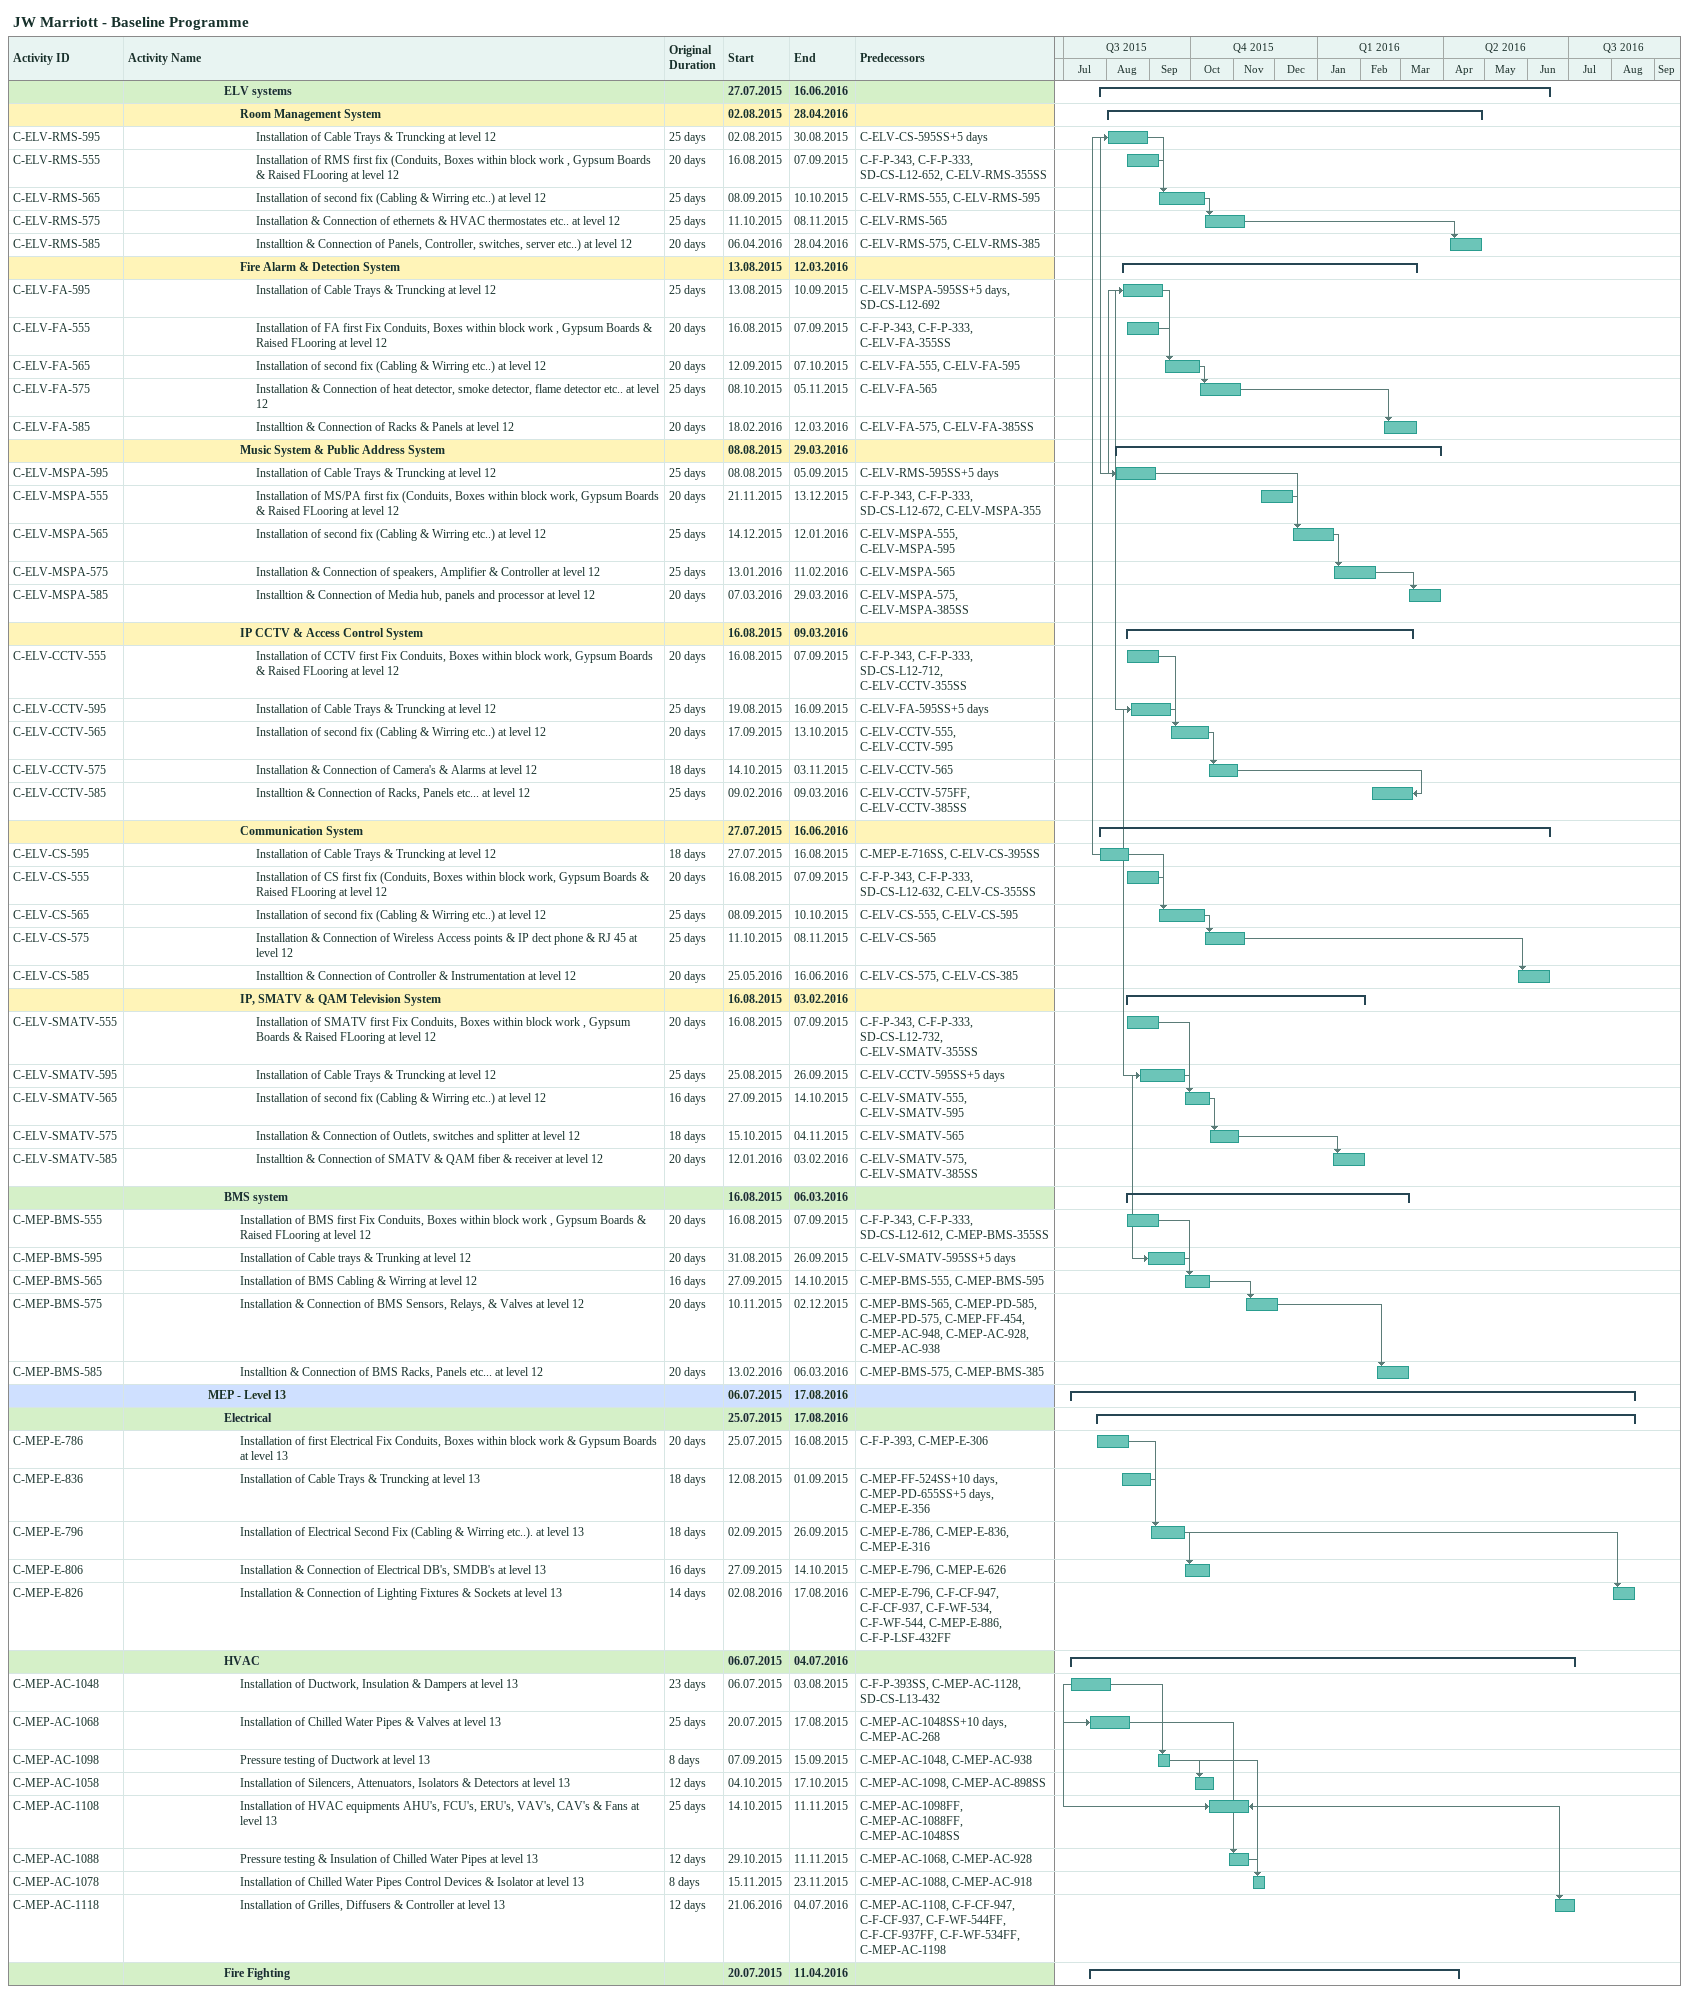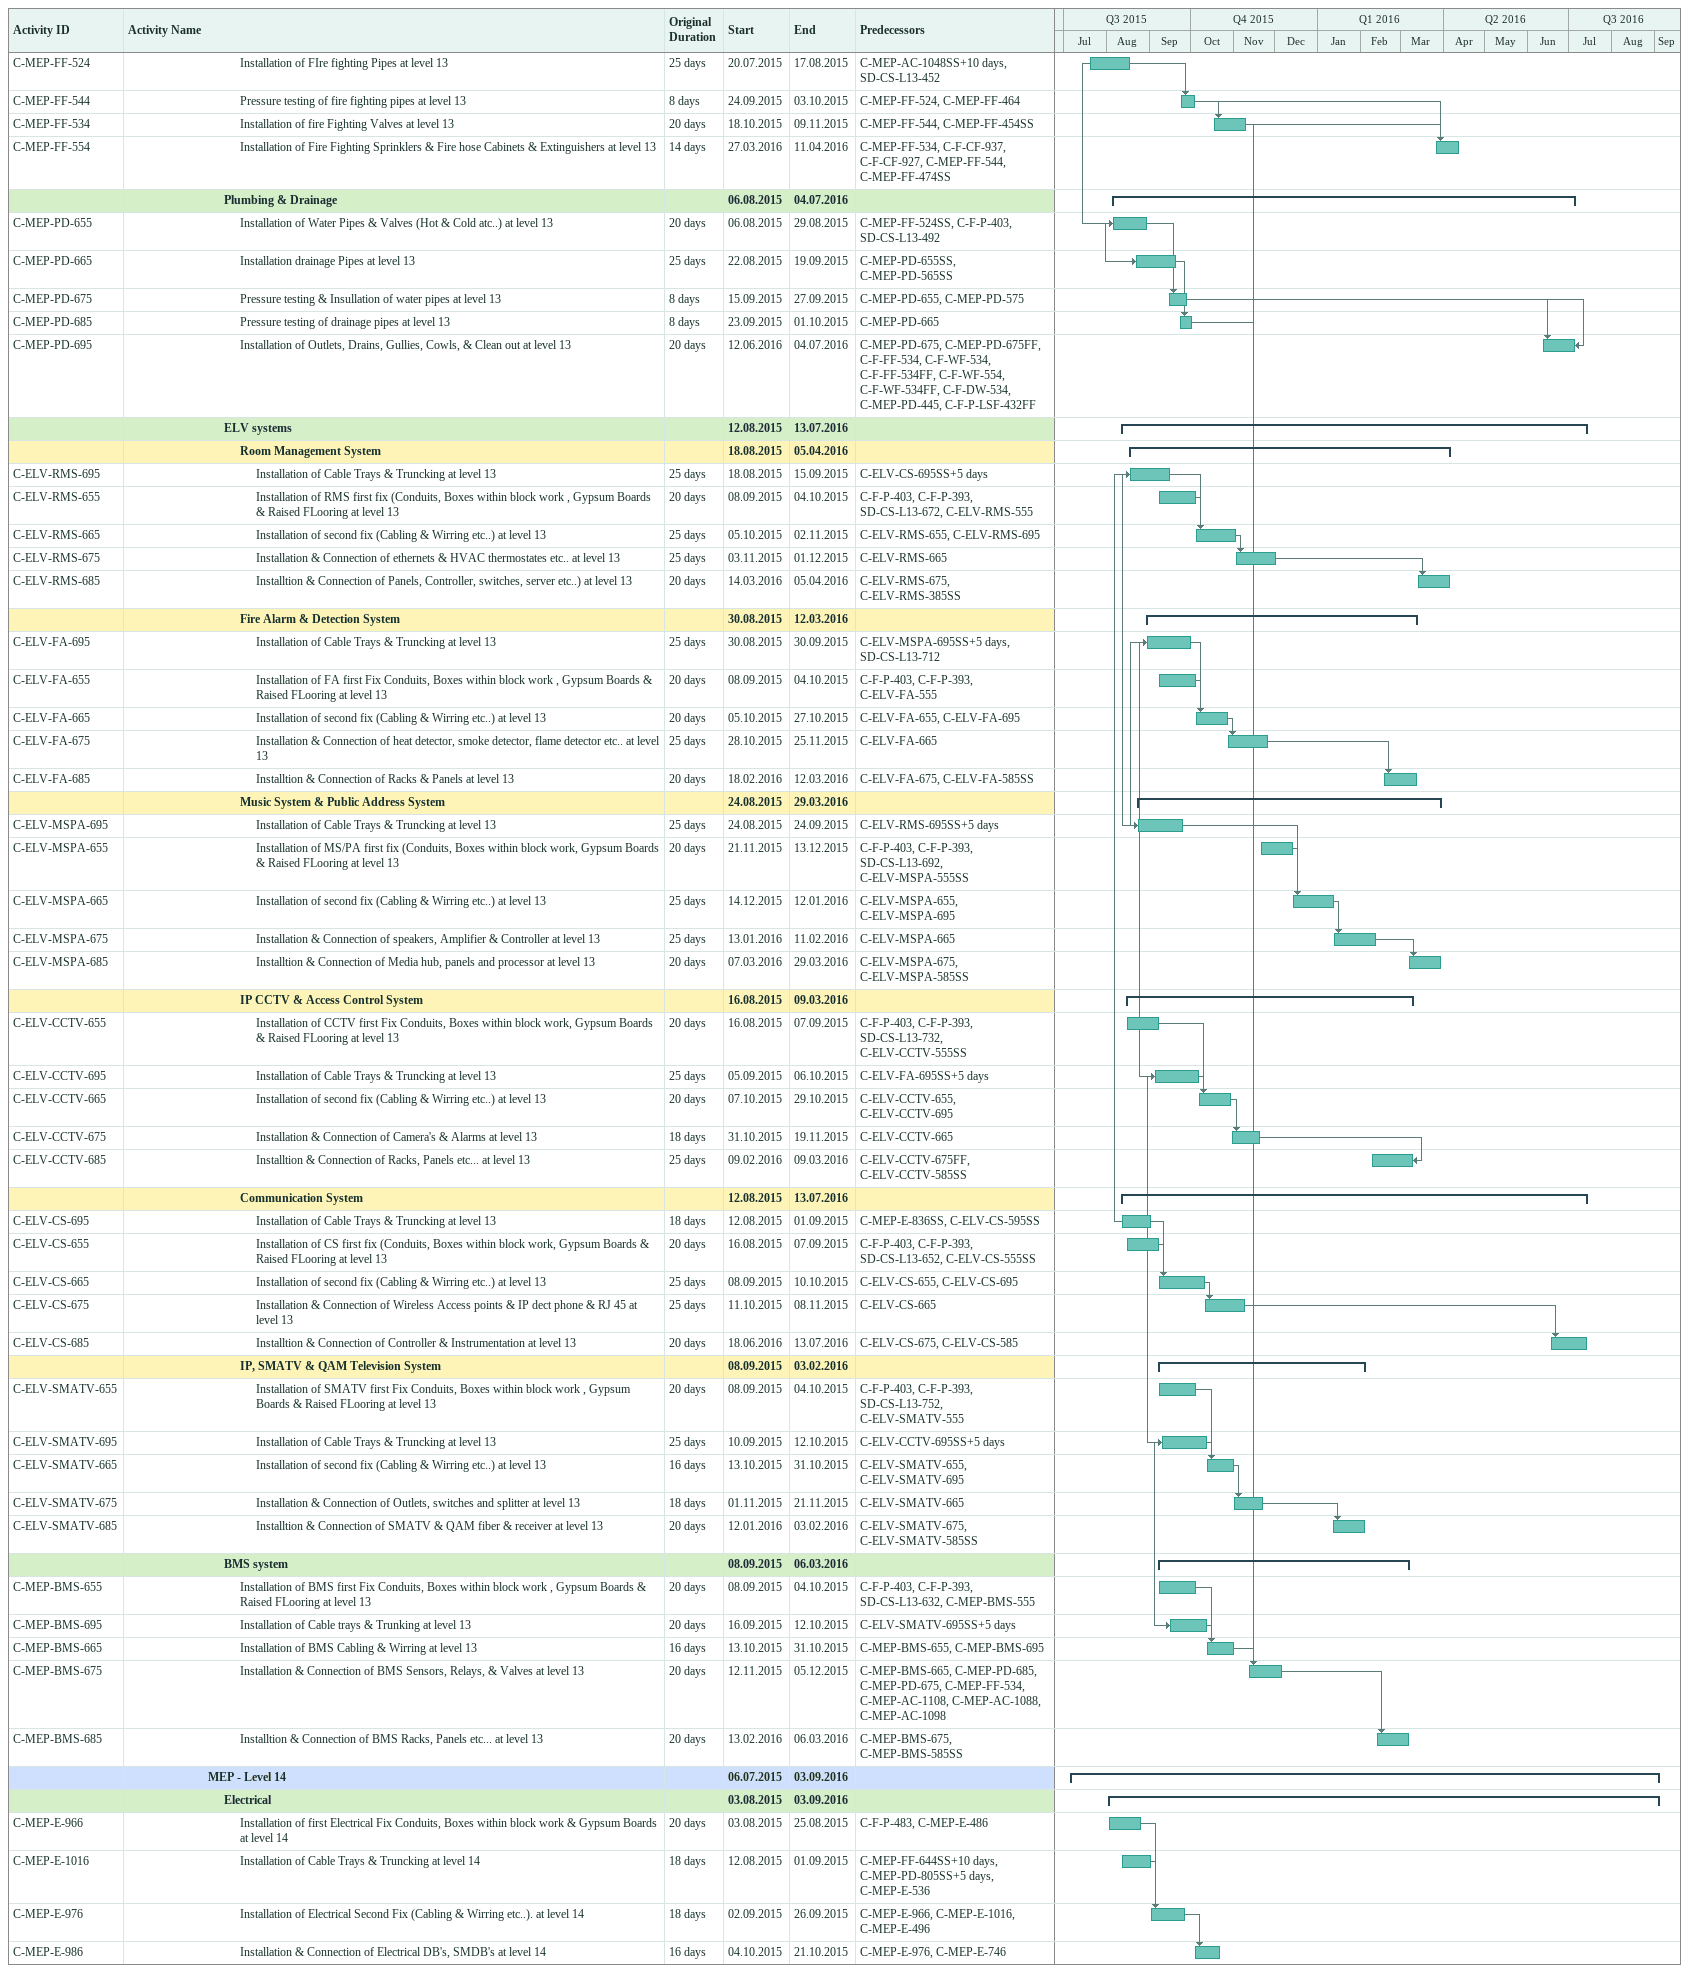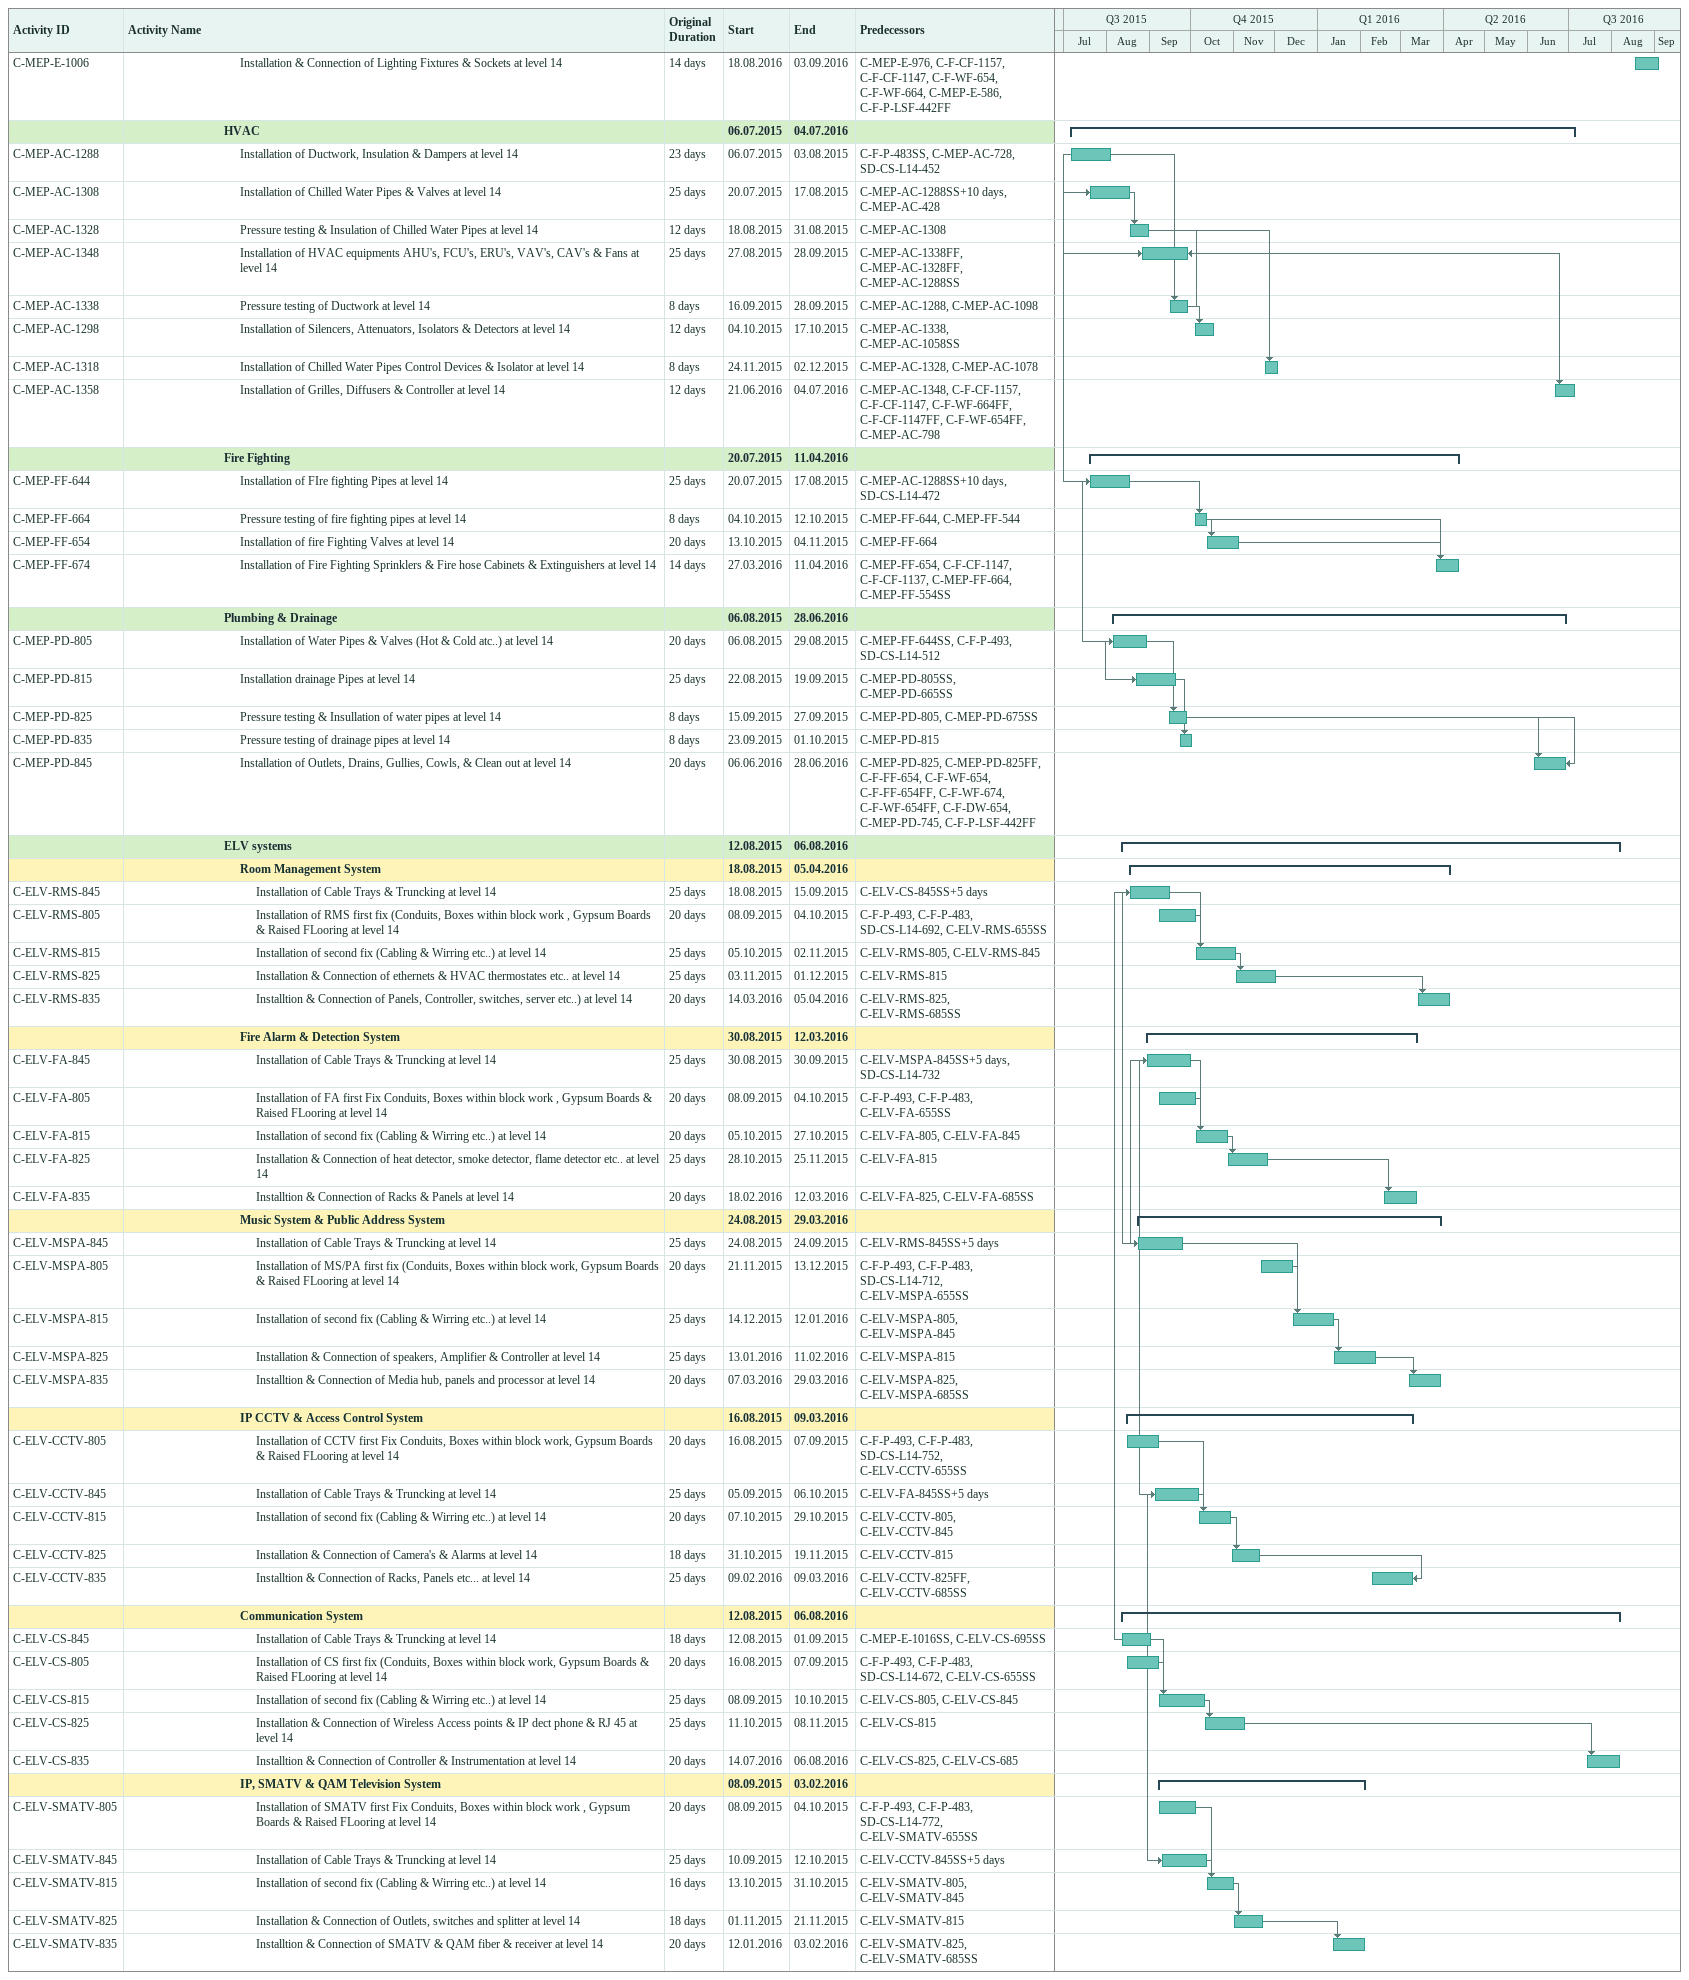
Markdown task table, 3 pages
JW Marriott - Baseline Programme

| ID | Level | Task | Original duration | Start | Finish | Predecessors |
|---|---|---|---|---|---|---|
|  | 7 | **ELV systems** |  | 2015-07-27 | 2016-06-16 |  |
|  | 8 | **Room Management System** |  | 2015-08-02 | 2016-04-28 |  |
| C-ELV-RMS-595 | 9 | Installation of Cable Trays & Truncking at level 12 | 25d | 2015-08-02 | 2015-08-30 | C-ELV-CS-595SS+5d |
| C-ELV-RMS-555 | 9 | Installation of RMS first fix (Conduits, Boxes within block work , Gypsum Boards & Raised FLooring at level 12 | 20d | 2015-08-16 | 2015-09-07 | C-F-P-343, C-F-P-333, SD-CS-L12-652, C-ELV-RMS-355SS |
| C-ELV-RMS-565 | 9 | Installation of second fix (Cabling & Wirring etc..) at level 12 | 25d | 2015-09-08 | 2015-10-10 | C-ELV-RMS-555, C-ELV-RMS-595 |
| C-ELV-RMS-575 | 9 | Installation & Connection of ethernets & HVAC thermostates etc.. at level 12 | 25d | 2015-10-11 | 2015-11-08 | C-ELV-RMS-565 |
| C-ELV-RMS-585 | 9 | Installtion & Connection of Panels, Controller, switches, server etc..) at level 12 | 20d | 2016-04-06 | 2016-04-28 | C-ELV-RMS-575, C-ELV-RMS-385 |
|  | 8 | **Fire Alarm & Detection System** |  | 2015-08-13 | 2016-03-12 |  |
| C-ELV-FA-595 | 9 | Installation of Cable Trays & Truncking at level 12 | 25d | 2015-08-13 | 2015-09-10 | C-ELV-MSPA-595SS+5d, SD-CS-L12-692 |
| C-ELV-FA-555 | 9 | Installation of FA first Fix Conduits, Boxes within block work , Gypsum Boards & Raised FLooring at level 12 | 20d | 2015-08-16 | 2015-09-07 | C-F-P-343, C-F-P-333, C-ELV-FA-355SS |
| C-ELV-FA-565 | 9 | Installation of second fix (Cabling & Wirring etc..) at level 12 | 20d | 2015-09-12 | 2015-10-07 | C-ELV-FA-555, C-ELV-FA-595 |
| C-ELV-FA-575 | 9 | Installation & Connection of heat detector, smoke detector, flame detector etc.. at level 12 | 25d | 2015-10-08 | 2015-11-05 | C-ELV-FA-565 |
| C-ELV-FA-585 | 9 | Installtion & Connection of Racks & Panels at level 12 | 20d | 2016-02-18 | 2016-03-12 | C-ELV-FA-575, C-ELV-FA-385SS |
|  | 8 | **Music System & Public Address System** |  | 2015-08-08 | 2016-03-29 |  |
| C-ELV-MSPA-595 | 9 | Installation of Cable Trays & Truncking at level 12 | 25d | 2015-08-08 | 2015-09-05 | C-ELV-RMS-595SS+5d |
| C-ELV-MSPA-555 | 9 | Installation of MS/PA first fix (Conduits, Boxes within block work, Gypsum Boards & Raised FLooring at level 12 | 20d | 2015-11-21 | 2015-12-13 | C-F-P-343, C-F-P-333, SD-CS-L12-672, C-ELV-MSPA-355 |
| C-ELV-MSPA-565 | 9 | Installation of second fix (Cabling & Wirring etc..) at level 12 | 25d | 2015-12-14 | 2016-01-12 | C-ELV-MSPA-555, C-ELV-MSPA-595 |
| C-ELV-MSPA-575 | 9 | Installation & Connection of speakers, Amplifier & Controller at level 12 | 25d | 2016-01-13 | 2016-02-11 | C-ELV-MSPA-565 |
| C-ELV-MSPA-585 | 9 | Installtion & Connection of Media hub, panels and processor at level 12 | 20d | 2016-03-07 | 2016-03-29 | C-ELV-MSPA-575, C-ELV-MSPA-385SS |
|  | 8 | **IP CCTV & Access Control System** |  | 2015-08-16 | 2016-03-09 |  |
| C-ELV-CCTV-555 | 9 | Installation of CCTV first Fix Conduits, Boxes within block work, Gypsum Boards & Raised FLooring at level 12 | 20d | 2015-08-16 | 2015-09-07 | C-F-P-343, C-F-P-333, SD-CS-L12-712, C-ELV-CCTV-355SS |
| C-ELV-CCTV-595 | 9 | Installation of Cable Trays & Truncking at level 12 | 25d | 2015-08-19 | 2015-09-16 | C-ELV-FA-595SS+5d |
| C-ELV-CCTV-565 | 9 | Installation of second fix (Cabling & Wirring etc..) at level 12 | 20d | 2015-09-17 | 2015-10-13 | C-ELV-CCTV-555, C-ELV-CCTV-595 |
| C-ELV-CCTV-575 | 9 | Installation & Connection of Camera's & Alarms at level 12 | 18d | 2015-10-14 | 2015-11-03 | C-ELV-CCTV-565 |
| C-ELV-CCTV-585 | 9 | Installtion & Connection of Racks, Panels etc... at level 12 | 25d | 2016-02-09 | 2016-03-09 | C-ELV-CCTV-575FF, C-ELV-CCTV-385SS |
|  | 8 | **Communication System** |  | 2015-07-27 | 2016-06-16 |  |
| C-ELV-CS-595 | 9 | Installation of Cable Trays & Truncking at level 12 | 18d | 2015-07-27 | 2015-08-16 | C-MEP-E-716SS, C-ELV-CS-395SS |
| C-ELV-CS-555 | 9 | Installation of CS first fix (Conduits, Boxes within block work, Gypsum Boards & Raised FLooring at level 12 | 20d | 2015-08-16 | 2015-09-07 | C-F-P-343, C-F-P-333, SD-CS-L12-632, C-ELV-CS-355SS |
| C-ELV-CS-565 | 9 | Installation of second fix (Cabling & Wirring etc..) at level 12 | 25d | 2015-09-08 | 2015-10-10 | C-ELV-CS-555, C-ELV-CS-595 |
| C-ELV-CS-575 | 9 | Installation & Connection of Wireless Access points & IP dect phone & RJ 45 at level 12 | 25d | 2015-10-11 | 2015-11-08 | C-ELV-CS-565 |
| C-ELV-CS-585 | 9 | Installtion & Connection of Controller & Instrumentation at level 12 | 20d | 2016-05-25 | 2016-06-16 | C-ELV-CS-575, C-ELV-CS-385 |
|  | 8 | **IP, SMATV & QAM Television System** |  | 2015-08-16 | 2016-02-03 |  |
| C-ELV-SMATV-555 | 9 | Installation of SMATV first Fix Conduits, Boxes within block work , Gypsum Boards & Raised FLooring at level 12 | 20d | 2015-08-16 | 2015-09-07 | C-F-P-343, C-F-P-333, SD-CS-L12-732, C-ELV-SMATV-355SS |
| C-ELV-SMATV-595 | 9 | Installation of Cable Trays & Truncking at level 12 | 25d | 2015-08-25 | 2015-09-26 | C-ELV-CCTV-595SS+5d |
| C-ELV-SMATV-565 | 9 | Installation of second fix (Cabling & Wirring etc..) at level 12 | 16d | 2015-09-27 | 2015-10-14 | C-ELV-SMATV-555, C-ELV-SMATV-595 |
| C-ELV-SMATV-575 | 9 | Installation & Connection of Outlets, switches and splitter at level 12 | 18d | 2015-10-15 | 2015-11-04 | C-ELV-SMATV-565 |
| C-ELV-SMATV-585 | 9 | Installtion & Connection of SMATV & QAM fiber & receiver at level 12 | 20d | 2016-01-12 | 2016-02-03 | C-ELV-SMATV-575, C-ELV-SMATV-385SS |
|  | 7 | **BMS system** |  | 2015-08-16 | 2016-03-06 |  |
| C-MEP-BMS-555 | 8 | Installation of BMS first Fix Conduits, Boxes within block work , Gypsum Boards & Raised FLooring at level 12 | 20d | 2015-08-16 | 2015-09-07 | C-F-P-343, C-F-P-333, SD-CS-L12-612, C-MEP-BMS-355SS |
| C-MEP-BMS-595 | 8 | Installation of Cable trays & Trunking at level 12 | 20d | 2015-08-31 | 2015-09-26 | C-ELV-SMATV-595SS+5d |
| C-MEP-BMS-565 | 8 | Installation of BMS Cabling & Wirring at level 12 | 16d | 2015-09-27 | 2015-10-14 | C-MEP-BMS-555, C-MEP-BMS-595 |
| C-MEP-BMS-575 | 8 | Installation & Connection of BMS Sensors, Relays, & Valves at level 12 | 20d | 2015-11-10 | 2015-12-02 | C-MEP-BMS-565, C-MEP-PD-585, C-MEP-PD-575, C-MEP-FF-454, C-MEP-AC-948, C-MEP-AC-928, C-MEP-AC-938 |
| C-MEP-BMS-585 | 8 | Installtion & Connection of BMS Racks, Panels etc... at level 12 | 20d | 2016-02-13 | 2016-03-06 | C-MEP-BMS-575, C-MEP-BMS-385 |
|  | 6 | **MEP - Level 13** |  | 2015-07-06 | 2016-08-17 |  |
|  | 7 | **Electrical** |  | 2015-07-25 | 2016-08-17 |  |
| C-MEP-E-786 | 8 | Installation of first Electrical Fix Conduits, Boxes within block work & Gypsum Boards at level 13 | 20d | 2015-07-25 | 2015-08-16 | C-F-P-393, C-MEP-E-306 |
| C-MEP-E-836 | 8 | Installation of Cable Trays & Truncking at level 13 | 18d | 2015-08-12 | 2015-09-01 | C-MEP-FF-524SS+10d, C-MEP-PD-655SS+5d, C-MEP-E-356 |
| C-MEP-E-796 | 8 | Installation of Electrical Second Fix (Cabling & Wirring etc..). at level 13 | 18d | 2015-09-02 | 2015-09-26 | C-MEP-E-786, C-MEP-E-836, C-MEP-E-316 |
| C-MEP-E-806 | 8 | Installation & Connection of Electrical DB's, SMDB's at level 13 | 16d | 2015-09-27 | 2015-10-14 | C-MEP-E-796, C-MEP-E-626 |
| C-MEP-E-826 | 8 | Installation & Connection of Lighting Fixtures & Sockets at level 13 | 14d | 2016-08-02 | 2016-08-17 | C-MEP-E-796, C-F-CF-947, C-F-CF-937, C-F-WF-534, C-F-WF-544, C-MEP-E-886, C-F-P-LSF-432FF |
|  | 7 | **HVAC** |  | 2015-07-06 | 2016-07-04 |  |
| C-MEP-AC-1048 | 8 | Installation of Ductwork, Insulation & Dampers at level 13 | 23d | 2015-07-06 | 2015-08-03 | C-F-P-393SS, C-MEP-AC-1128, SD-CS-L13-432 |
| C-MEP-AC-1068 | 8 | Installation of Chilled Water Pipes & Valves at level 13 | 25d | 2015-07-20 | 2015-08-17 | C-MEP-AC-1048SS+10d, C-MEP-AC-268 |
| C-MEP-AC-1098 | 8 | Pressure testing of Ductwork at level 13 | 8d | 2015-09-07 | 2015-09-15 | C-MEP-AC-1048, C-MEP-AC-938 |
| C-MEP-AC-1058 | 8 | Installation of Silencers, Attenuators, Isolators & Detectors at level 13 | 12d | 2015-10-04 | 2015-10-17 | C-MEP-AC-1098, C-MEP-AC-898SS |
| C-MEP-AC-1108 | 8 | Installation of HVAC equipments AHU's, FCU's, ERU's, VAV's, CAV's & Fans at level 13 | 25d | 2015-10-14 | 2015-11-11 | C-MEP-AC-1098FF, C-MEP-AC-1088FF, C-MEP-AC-1048SS |
| C-MEP-AC-1088 | 8 | Pressure testing & Insulation of Chilled Water Pipes at level 13 | 12d | 2015-10-29 | 2015-11-11 | C-MEP-AC-1068, C-MEP-AC-928 |
| C-MEP-AC-1078 | 8 | Installation of Chilled Water Pipes Control Devices & Isolator at level 13 | 8d | 2015-11-15 | 2015-11-23 | C-MEP-AC-1088, C-MEP-AC-918 |
| C-MEP-AC-1118 | 8 | Installation of Grilles, Diffusers & Controller at level 13 | 12d | 2016-06-21 | 2016-07-04 | C-MEP-AC-1108, C-F-CF-947, C-F-CF-937, C-F-WF-544FF, C-F-CF-937FF, C-F-WF-534FF, C-MEP-AC-1198 |
|  | 7 | **Fire Fighting** |  | 2015-07-20 | 2016-04-11 |  |
| C-MEP-FF-524 | 8 | Installation of FIre fighting Pipes at level 13 | 25d | 2015-07-20 | 2015-08-17 | C-MEP-AC-1048SS+10d, SD-CS-L13-452 |
| C-MEP-FF-544 | 8 | Pressure testing of fire fighting pipes at level 13 | 8d | 2015-09-24 | 2015-10-03 | C-MEP-FF-524, C-MEP-FF-464 |
| C-MEP-FF-534 | 8 | Installation of fire Fighting Valves at level 13 | 20d | 2015-10-18 | 2015-11-09 | C-MEP-FF-544, C-MEP-FF-454SS |
| C-MEP-FF-554 | 8 | Installation of Fire Fighting Sprinklers & Fire hose Cabinets & Extinguishers at level 13 | 14d | 2016-03-27 | 2016-04-11 | C-MEP-FF-534, C-F-CF-937, C-F-CF-927, C-MEP-FF-544, C-MEP-FF-474SS |
|  | 7 | **Plumbing & Drainage** |  | 2015-08-06 | 2016-07-04 |  |
| C-MEP-PD-655 | 8 | Installation of Water Pipes & Valves (Hot & Cold atc..) at level 13 | 20d | 2015-08-06 | 2015-08-29 | C-MEP-FF-524SS, C-F-P-403, SD-CS-L13-492 |
| C-MEP-PD-665 | 8 | Installation drainage Pipes at level 13 | 25d | 2015-08-22 | 2015-09-19 | C-MEP-PD-655SS, C-MEP-PD-565SS |
| C-MEP-PD-675 | 8 | Pressure testing & Insullation of water pipes at level 13 | 8d | 2015-09-15 | 2015-09-27 | C-MEP-PD-655, C-MEP-PD-575 |
| C-MEP-PD-685 | 8 | Pressure testing of drainage pipes at level 13 | 8d | 2015-09-23 | 2015-10-01 | C-MEP-PD-665 |
| C-MEP-PD-695 | 8 | Installation of Outlets, Drains, Gullies, Cowls, & Clean out at level 13 | 20d | 2016-06-12 | 2016-07-04 | C-MEP-PD-675, C-MEP-PD-675FF, C-F-FF-534, C-F-WF-534, C-F-FF-534FF, C-F-WF-554, C-F-WF-534FF, C-F-DW-534, C-MEP-PD-445, C-F-P-LSF-432FF |
|  | 7 | **ELV systems** |  | 2015-08-12 | 2016-07-13 |  |
|  | 8 | **Room Management System** |  | 2015-08-18 | 2016-04-05 |  |
| C-ELV-RMS-695 | 9 | Installation of Cable Trays & Truncking at level 13 | 25d | 2015-08-18 | 2015-09-15 | C-ELV-CS-695SS+5d |
| C-ELV-RMS-655 | 9 | Installation of RMS first fix (Conduits, Boxes within block work , Gypsum Boards & Raised FLooring at level 13 | 20d | 2015-09-08 | 2015-10-04 | C-F-P-403, C-F-P-393, SD-CS-L13-672, C-ELV-RMS-555 |
| C-ELV-RMS-665 | 9 | Installation of second fix (Cabling & Wirring etc..) at level 13 | 25d | 2015-10-05 | 2015-11-02 | C-ELV-RMS-655, C-ELV-RMS-695 |
| C-ELV-RMS-675 | 9 | Installation & Connection of ethernets & HVAC thermostates etc.. at level 13 | 25d | 2015-11-03 | 2015-12-01 | C-ELV-RMS-665 |
| C-ELV-RMS-685 | 9 | Installtion & Connection of Panels, Controller, switches, server etc..) at level 13 | 20d | 2016-03-14 | 2016-04-05 | C-ELV-RMS-675, C-ELV-RMS-385SS |
|  | 8 | **Fire Alarm & Detection System** |  | 2015-08-30 | 2016-03-12 |  |
| C-ELV-FA-695 | 9 | Installation of Cable Trays & Truncking at level 13 | 25d | 2015-08-30 | 2015-09-30 | C-ELV-MSPA-695SS+5d, SD-CS-L13-712 |
| C-ELV-FA-655 | 9 | Installation of FA first Fix Conduits, Boxes within block work , Gypsum Boards & Raised FLooring at level 13 | 20d | 2015-09-08 | 2015-10-04 | C-F-P-403, C-F-P-393, C-ELV-FA-555 |
| C-ELV-FA-665 | 9 | Installation of second fix (Cabling & Wirring etc..) at level 13 | 20d | 2015-10-05 | 2015-10-27 | C-ELV-FA-655, C-ELV-FA-695 |
| C-ELV-FA-675 | 9 | Installation & Connection of heat detector, smoke detector, flame detector etc.. at level 13 | 25d | 2015-10-28 | 2015-11-25 | C-ELV-FA-665 |
| C-ELV-FA-685 | 9 | Installtion & Connection of Racks & Panels at level 13 | 20d | 2016-02-18 | 2016-03-12 | C-ELV-FA-675, C-ELV-FA-585SS |
|  | 8 | **Music System & Public Address System** |  | 2015-08-24 | 2016-03-29 |  |
| C-ELV-MSPA-695 | 9 | Installation of Cable Trays & Truncking at level 13 | 25d | 2015-08-24 | 2015-09-24 | C-ELV-RMS-695SS+5d |
| C-ELV-MSPA-655 | 9 | Installation of MS/PA first fix (Conduits, Boxes within block work, Gypsum Boards & Raised FLooring at level 13 | 20d | 2015-11-21 | 2015-12-13 | C-F-P-403, C-F-P-393, SD-CS-L13-692, C-ELV-MSPA-555SS |
| C-ELV-MSPA-665 | 9 | Installation of second fix (Cabling & Wirring etc..) at level 13 | 25d | 2015-12-14 | 2016-01-12 | C-ELV-MSPA-655, C-ELV-MSPA-695 |
| C-ELV-MSPA-675 | 9 | Installation & Connection of speakers, Amplifier & Controller at level 13 | 25d | 2016-01-13 | 2016-02-11 | C-ELV-MSPA-665 |
| C-ELV-MSPA-685 | 9 | Installtion & Connection of Media hub, panels and processor at level 13 | 20d | 2016-03-07 | 2016-03-29 | C-ELV-MSPA-675, C-ELV-MSPA-585SS |
|  | 8 | **IP CCTV & Access Control System** |  | 2015-08-16 | 2016-03-09 |  |
| C-ELV-CCTV-655 | 9 | Installation of CCTV first Fix Conduits, Boxes within block work, Gypsum Boards & Raised FLooring at level 13 | 20d | 2015-08-16 | 2015-09-07 | C-F-P-403, C-F-P-393, SD-CS-L13-732, C-ELV-CCTV-555SS |
| C-ELV-CCTV-695 | 9 | Installation of Cable Trays & Truncking at level 13 | 25d | 2015-09-05 | 2015-10-06 | C-ELV-FA-695SS+5d |
| C-ELV-CCTV-665 | 9 | Installation of second fix (Cabling & Wirring etc..) at level 13 | 20d | 2015-10-07 | 2015-10-29 | C-ELV-CCTV-655, C-ELV-CCTV-695 |
| C-ELV-CCTV-675 | 9 | Installation & Connection of Camera's & Alarms at level 13 | 18d | 2015-10-31 | 2015-11-19 | C-ELV-CCTV-665 |
| C-ELV-CCTV-685 | 9 | Installtion & Connection of Racks, Panels etc... at level 13 | 25d | 2016-02-09 | 2016-03-09 | C-ELV-CCTV-675FF, C-ELV-CCTV-585SS |
|  | 8 | **Communication System** |  | 2015-08-12 | 2016-07-13 |  |
| C-ELV-CS-695 | 9 | Installation of Cable Trays & Truncking at level 13 | 18d | 2015-08-12 | 2015-09-01 | C-MEP-E-836SS, C-ELV-CS-595SS |
| C-ELV-CS-655 | 9 | Installation of CS first fix (Conduits, Boxes within block work, Gypsum Boards & Raised FLooring at level 13 | 20d | 2015-08-16 | 2015-09-07 | C-F-P-403, C-F-P-393, SD-CS-L13-652, C-ELV-CS-555SS |
| C-ELV-CS-665 | 9 | Installation of second fix (Cabling & Wirring etc..) at level 13 | 25d | 2015-09-08 | 2015-10-10 | C-ELV-CS-655, C-ELV-CS-695 |
| C-ELV-CS-675 | 9 | Installation & Connection of Wireless Access points & IP dect phone & RJ 45 at level 13 | 25d | 2015-10-11 | 2015-11-08 | C-ELV-CS-665 |
| C-ELV-CS-685 | 9 | Installtion & Connection of Controller & Instrumentation at level 13 | 20d | 2016-06-18 | 2016-07-13 | C-ELV-CS-675, C-ELV-CS-585 |
|  | 8 | **IP, SMATV & QAM Television System** |  | 2015-09-08 | 2016-02-03 |  |
| C-ELV-SMATV-655 | 9 | Installation of SMATV first Fix Conduits, Boxes within block work , Gypsum Boards & Raised FLooring at level 13 | 20d | 2015-09-08 | 2015-10-04 | C-F-P-403, C-F-P-393, SD-CS-L13-752, C-ELV-SMATV-555 |
| C-ELV-SMATV-695 | 9 | Installation of Cable Trays & Truncking at level 13 | 25d | 2015-09-10 | 2015-10-12 | C-ELV-CCTV-695SS+5d |
| C-ELV-SMATV-665 | 9 | Installation of second fix (Cabling & Wirring etc..) at level 13 | 16d | 2015-10-13 | 2015-10-31 | C-ELV-SMATV-655, C-ELV-SMATV-695 |
| C-ELV-SMATV-675 | 9 | Installation & Connection of Outlets, switches and splitter at level 13 | 18d | 2015-11-01 | 2015-11-21 | C-ELV-SMATV-665 |
| C-ELV-SMATV-685 | 9 | Installtion & Connection of SMATV & QAM fiber & receiver at level 13 | 20d | 2016-01-12 | 2016-02-03 | C-ELV-SMATV-675, C-ELV-SMATV-585SS |
|  | 7 | **BMS system** |  | 2015-09-08 | 2016-03-06 |  |
| C-MEP-BMS-655 | 8 | Installation of BMS first Fix Conduits, Boxes within block work , Gypsum Boards & Raised FLooring at level 13 | 20d | 2015-09-08 | 2015-10-04 | C-F-P-403, C-F-P-393, SD-CS-L13-632, C-MEP-BMS-555 |
| C-MEP-BMS-695 | 8 | Installation of Cable trays & Trunking at level 13 | 20d | 2015-09-16 | 2015-10-12 | C-ELV-SMATV-695SS+5d |
| C-MEP-BMS-665 | 8 | Installation of BMS Cabling & Wirring at level 13 | 16d | 2015-10-13 | 2015-10-31 | C-MEP-BMS-655, C-MEP-BMS-695 |
| C-MEP-BMS-675 | 8 | Installation & Connection of BMS Sensors, Relays, & Valves at level 13 | 20d | 2015-11-12 | 2015-12-05 | C-MEP-BMS-665, C-MEP-PD-685, C-MEP-PD-675, C-MEP-FF-534, C-MEP-AC-1108, C-MEP-AC-1088, C-MEP-AC-1098 |
| C-MEP-BMS-685 | 8 | Installtion & Connection of BMS Racks, Panels etc... at level 13 | 20d | 2016-02-13 | 2016-03-06 | C-MEP-BMS-675, C-MEP-BMS-585SS |
|  | 6 | **MEP - Level 14** |  | 2015-07-06 | 2016-09-03 |  |
|  | 7 | **Electrical** |  | 2015-08-03 | 2016-09-03 |  |
| C-MEP-E-966 | 8 | Installation of first Electrical Fix Conduits, Boxes within block work & Gypsum Boards at level 14 | 20d | 2015-08-03 | 2015-08-25 | C-F-P-483, C-MEP-E-486 |
| C-MEP-E-1016 | 8 | Installation of Cable Trays & Truncking at level 14 | 18d | 2015-08-12 | 2015-09-01 | C-MEP-FF-644SS+10d, C-MEP-PD-805SS+5d, C-MEP-E-536 |
| C-MEP-E-976 | 8 | Installation of Electrical Second Fix (Cabling & Wirring etc..). at level 14 | 18d | 2015-09-02 | 2015-09-26 | C-MEP-E-966, C-MEP-E-1016, C-MEP-E-496 |
| C-MEP-E-986 | 8 | Installation & Connection of Electrical DB's, SMDB's at level 14 | 16d | 2015-10-04 | 2015-10-21 | C-MEP-E-976, C-MEP-E-746 |
| C-MEP-E-1006 | 8 | Installation & Connection of Lighting Fixtures & Sockets at level 14 | 14d | 2016-08-18 | 2016-09-03 | C-MEP-E-976, C-F-CF-1157, C-F-CF-1147, C-F-WF-654, C-F-WF-664, C-MEP-E-586, C-F-P-LSF-442FF |
|  | 7 | **HVAC** |  | 2015-07-06 | 2016-07-04 |  |
| C-MEP-AC-1288 | 8 | Installation of Ductwork, Insulation & Dampers at level 14 | 23d | 2015-07-06 | 2015-08-03 | C-F-P-483SS, C-MEP-AC-728, SD-CS-L14-452 |
| C-MEP-AC-1308 | 8 | Installation of Chilled Water Pipes & Valves at level 14 | 25d | 2015-07-20 | 2015-08-17 | C-MEP-AC-1288SS+10d, C-MEP-AC-428 |
| C-MEP-AC-1328 | 8 | Pressure testing & Insulation of Chilled Water Pipes at level 14 | 12d | 2015-08-18 | 2015-08-31 | C-MEP-AC-1308 |
| C-MEP-AC-1348 | 8 | Installation of HVAC equipments AHU's, FCU's, ERU's, VAV's, CAV's & Fans at level 14 | 25d | 2015-08-27 | 2015-09-28 | C-MEP-AC-1338FF, C-MEP-AC-1328FF, C-MEP-AC-1288SS |
| C-MEP-AC-1338 | 8 | Pressure testing of Ductwork at level 14 | 8d | 2015-09-16 | 2015-09-28 | C-MEP-AC-1288, C-MEP-AC-1098 |
| C-MEP-AC-1298 | 8 | Installation of Silencers, Attenuators, Isolators & Detectors at level 14 | 12d | 2015-10-04 | 2015-10-17 | C-MEP-AC-1338, C-MEP-AC-1058SS |
| C-MEP-AC-1318 | 8 | Installation of Chilled Water Pipes Control Devices & Isolator at level 14 | 8d | 2015-11-24 | 2015-12-02 | C-MEP-AC-1328, C-MEP-AC-1078 |
| C-MEP-AC-1358 | 8 | Installation of Grilles, Diffusers & Controller at level 14 | 12d | 2016-06-21 | 2016-07-04 | C-MEP-AC-1348, C-F-CF-1157, C-F-CF-1147, C-F-WF-664FF, C-F-CF-1147FF, C-F-WF-654FF, C-MEP-AC-798 |
|  | 7 | **Fire Fighting** |  | 2015-07-20 | 2016-04-11 |  |
| C-MEP-FF-644 | 8 | Installation of FIre fighting Pipes at level 14 | 25d | 2015-07-20 | 2015-08-17 | C-MEP-AC-1288SS+10d, SD-CS-L14-472 |
| C-MEP-FF-664 | 8 | Pressure testing of fire fighting pipes at level 14 | 8d | 2015-10-04 | 2015-10-12 | C-MEP-FF-644, C-MEP-FF-544 |
| C-MEP-FF-654 | 8 | Installation of fire Fighting Valves at level 14 | 20d | 2015-10-13 | 2015-11-04 | C-MEP-FF-664 |
| C-MEP-FF-674 | 8 | Installation of Fire Fighting Sprinklers & Fire hose Cabinets & Extinguishers at level 14 | 14d | 2016-03-27 | 2016-04-11 | C-MEP-FF-654, C-F-CF-1147, C-F-CF-1137, C-MEP-FF-664, C-MEP-FF-554SS |
|  | 7 | **Plumbing & Drainage** |  | 2015-08-06 | 2016-06-28 |  |
| C-MEP-PD-805 | 8 | Installation of Water Pipes & Valves (Hot & Cold atc..) at level 14 | 20d | 2015-08-06 | 2015-08-29 | C-MEP-FF-644SS, C-F-P-493, SD-CS-L14-512 |
| C-MEP-PD-815 | 8 | Installation drainage Pipes at level 14 | 25d | 2015-08-22 | 2015-09-19 | C-MEP-PD-805SS, C-MEP-PD-665SS |
| C-MEP-PD-825 | 8 | Pressure testing & Insullation of water pipes at level 14 | 8d | 2015-09-15 | 2015-09-27 | C-MEP-PD-805, C-MEP-PD-675SS |
| C-MEP-PD-835 | 8 | Pressure testing of drainage pipes at level 14 | 8d | 2015-09-23 | 2015-10-01 | C-MEP-PD-815 |
| C-MEP-PD-845 | 8 | Installation of Outlets, Drains, Gullies, Cowls, & Clean out at level 14 | 20d | 2016-06-06 | 2016-06-28 | C-MEP-PD-825, C-MEP-PD-825FF, C-F-FF-654, C-F-WF-654, C-F-FF-654FF, C-F-WF-674, C-F-WF-654FF, C-F-DW-654, C-MEP-PD-745, C-F-P-LSF-442FF |
|  | 7 | **ELV systems** |  | 2015-08-12 | 2016-08-06 |  |
|  | 8 | **Room Management System** |  | 2015-08-18 | 2016-04-05 |  |
| C-ELV-RMS-845 | 9 | Installation of Cable Trays & Truncking at level 14 | 25d | 2015-08-18 | 2015-09-15 | C-ELV-CS-845SS+5d |
| C-ELV-RMS-805 | 9 | Installation of RMS first fix (Conduits, Boxes within block work , Gypsum Boards & Raised FLooring at level 14 | 20d | 2015-09-08 | 2015-10-04 | C-F-P-493, C-F-P-483, SD-CS-L14-692, C-ELV-RMS-655SS |
| C-ELV-RMS-815 | 9 | Installation of second fix (Cabling & Wirring etc..) at level 14 | 25d | 2015-10-05 | 2015-11-02 | C-ELV-RMS-805, C-ELV-RMS-845 |
| C-ELV-RMS-825 | 9 | Installation & Connection of ethernets & HVAC thermostates etc.. at level 14 | 25d | 2015-11-03 | 2015-12-01 | C-ELV-RMS-815 |
| C-ELV-RMS-835 | 9 | Installtion & Connection of Panels, Controller, switches, server etc..) at level 14 | 20d | 2016-03-14 | 2016-04-05 | C-ELV-RMS-825, C-ELV-RMS-685SS |
|  | 8 | **Fire Alarm & Detection System** |  | 2015-08-30 | 2016-03-12 |  |
| C-ELV-FA-845 | 9 | Installation of Cable Trays & Truncking at level 14 | 25d | 2015-08-30 | 2015-09-30 | C-ELV-MSPA-845SS+5d, SD-CS-L14-732 |
| C-ELV-FA-805 | 9 | Installation of FA first Fix Conduits, Boxes within block work , Gypsum Boards & Raised FLooring at level 14 | 20d | 2015-09-08 | 2015-10-04 | C-F-P-493, C-F-P-483, C-ELV-FA-655SS |
| C-ELV-FA-815 | 9 | Installation of second fix (Cabling & Wirring etc..) at level 14 | 20d | 2015-10-05 | 2015-10-27 | C-ELV-FA-805, C-ELV-FA-845 |
| C-ELV-FA-825 | 9 | Installation & Connection of heat detector, smoke detector, flame detector etc.. at level 14 | 25d | 2015-10-28 | 2015-11-25 | C-ELV-FA-815 |
| C-ELV-FA-835 | 9 | Installtion & Connection of Racks & Panels at level 14 | 20d | 2016-02-18 | 2016-03-12 | C-ELV-FA-825, C-ELV-FA-685SS |
|  | 8 | **Music System & Public Address System** |  | 2015-08-24 | 2016-03-29 |  |
| C-ELV-MSPA-845 | 9 | Installation of Cable Trays & Truncking at level 14 | 25d | 2015-08-24 | 2015-09-24 | C-ELV-RMS-845SS+5d |
| C-ELV-MSPA-805 | 9 | Installation of MS/PA first fix (Conduits, Boxes within block work, Gypsum Boards & Raised FLooring at level 14 | 20d | 2015-11-21 | 2015-12-13 | C-F-P-493, C-F-P-483, SD-CS-L14-712, C-ELV-MSPA-655SS |
| C-ELV-MSPA-815 | 9 | Installation of second fix (Cabling & Wirring etc..) at level 14 | 25d | 2015-12-14 | 2016-01-12 | C-ELV-MSPA-805, C-ELV-MSPA-845 |
| C-ELV-MSPA-825 | 9 | Installation & Connection of speakers, Amplifier & Controller at level 14 | 25d | 2016-01-13 | 2016-02-11 | C-ELV-MSPA-815 |
| C-ELV-MSPA-835 | 9 | Installtion & Connection of Media hub, panels and processor at level 14 | 20d | 2016-03-07 | 2016-03-29 | C-ELV-MSPA-825, C-ELV-MSPA-685SS |
|  | 8 | **IP CCTV & Access Control System** |  | 2015-08-16 | 2016-03-09 |  |
| C-ELV-CCTV-805 | 9 | Installation of CCTV first Fix Conduits, Boxes within block work, Gypsum Boards & Raised FLooring at level 14 | 20d | 2015-08-16 | 2015-09-07 | C-F-P-493, C-F-P-483, SD-CS-L14-752, C-ELV-CCTV-655SS |
| C-ELV-CCTV-845 | 9 | Installation of Cable Trays & Truncking at level 14 | 25d | 2015-09-05 | 2015-10-06 | C-ELV-FA-845SS+5d |
| C-ELV-CCTV-815 | 9 | Installation of second fix (Cabling & Wirring etc..) at level 14 | 20d | 2015-10-07 | 2015-10-29 | C-ELV-CCTV-805, C-ELV-CCTV-845 |
| C-ELV-CCTV-825 | 9 | Installation & Connection of Camera's & Alarms at level 14 | 18d | 2015-10-31 | 2015-11-19 | C-ELV-CCTV-815 |
| C-ELV-CCTV-835 | 9 | Installtion & Connection of Racks, Panels etc... at level 14 | 25d | 2016-02-09 | 2016-03-09 | C-ELV-CCTV-825FF, C-ELV-CCTV-685SS |
|  | 8 | **Communication System** |  | 2015-08-12 | 2016-08-06 |  |
| C-ELV-CS-845 | 9 | Installation of Cable Trays & Truncking at level 14 | 18d | 2015-08-12 | 2015-09-01 | C-MEP-E-1016SS, C-ELV-CS-695SS |
| C-ELV-CS-805 | 9 | Installation of CS first fix (Conduits, Boxes within block work, Gypsum Boards & Raised FLooring at level 14 | 20d | 2015-08-16 | 2015-09-07 | C-F-P-493, C-F-P-483, SD-CS-L14-672, C-ELV-CS-655SS |
| C-ELV-CS-815 | 9 | Installation of second fix (Cabling & Wirring etc..) at level 14 | 25d | 2015-09-08 | 2015-10-10 | C-ELV-CS-805, C-ELV-CS-845 |
| C-ELV-CS-825 | 9 | Installation & Connection of Wireless Access points & IP dect phone & RJ 45 at level 14 | 25d | 2015-10-11 | 2015-11-08 | C-ELV-CS-815 |
| C-ELV-CS-835 | 9 | Installtion & Connection of Controller & Instrumentation at level 14 | 20d | 2016-07-14 | 2016-08-06 | C-ELV-CS-825, C-ELV-CS-685 |
|  | 8 | **IP, SMATV & QAM Television System** |  | 2015-09-08 | 2016-02-03 |  |
| C-ELV-SMATV-805 | 9 | Installation of SMATV first Fix Conduits, Boxes within block work , Gypsum Boards & Raised FLooring at level 14 | 20d | 2015-09-08 | 2015-10-04 | C-F-P-493, C-F-P-483, SD-CS-L14-772, C-ELV-SMATV-655SS |
| C-ELV-SMATV-845 | 9 | Installation of Cable Trays & Truncking at level 14 | 25d | 2015-09-10 | 2015-10-12 | C-ELV-CCTV-845SS+5d |
| C-ELV-SMATV-815 | 9 | Installation of second fix (Cabling & Wirring etc..) at level 14 | 16d | 2015-10-13 | 2015-10-31 | C-ELV-SMATV-805, C-ELV-SMATV-845 |
| C-ELV-SMATV-825 | 9 | Installation & Connection of Outlets, switches and splitter at level 14 | 18d | 2015-11-01 | 2015-11-21 | C-ELV-SMATV-815 |
| C-ELV-SMATV-835 | 9 | Installtion & Connection of SMATV & QAM fiber & receiver at level 14 | 20d | 2016-01-12 | 2016-02-03 | C-ELV-SMATV-825, C-ELV-SMATV-685SS |
